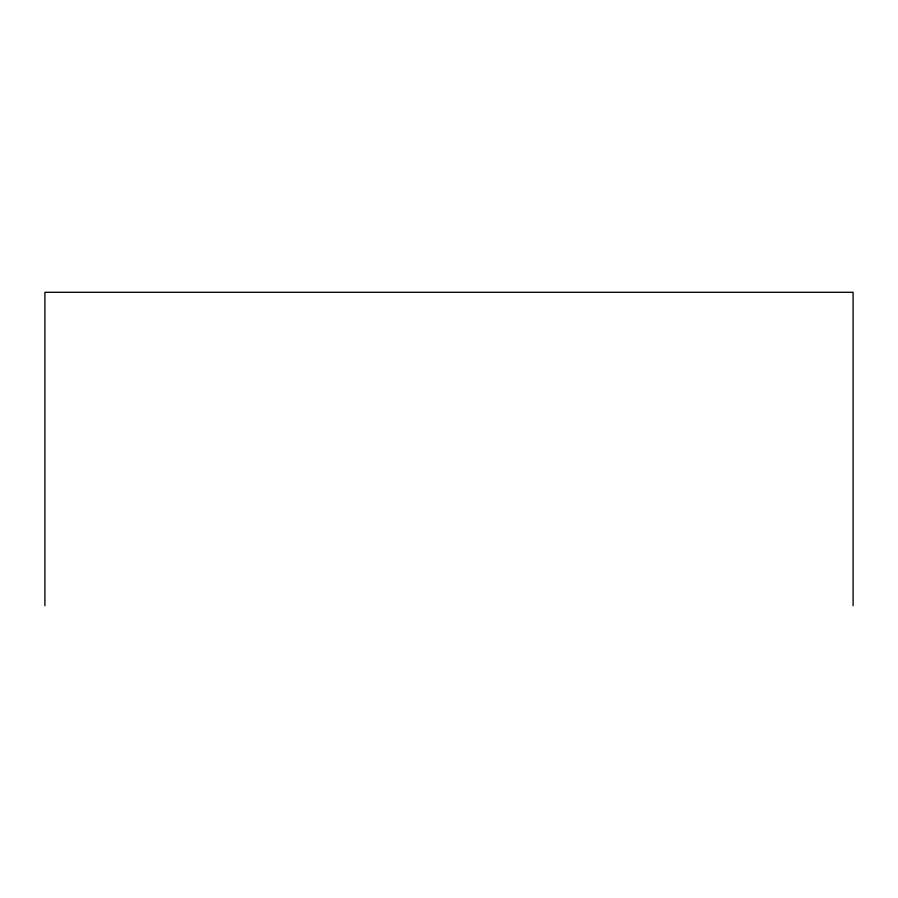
<?xml version="1.0" encoding="UTF-8"?>
<svg xmlns="http://www.w3.org/2000/svg" width="898" height="898" viewBox="0 0 898 898"><rect width="100%" height="100%" fill="white"/><g stroke="black" fill="none" stroke-linecap="round" stroke-linejoin="round"><path stroke-width="1.35" d="M853.1 605.701L853.1 292.299L44.9 292.299L44.9 605.701"/></g></svg>
